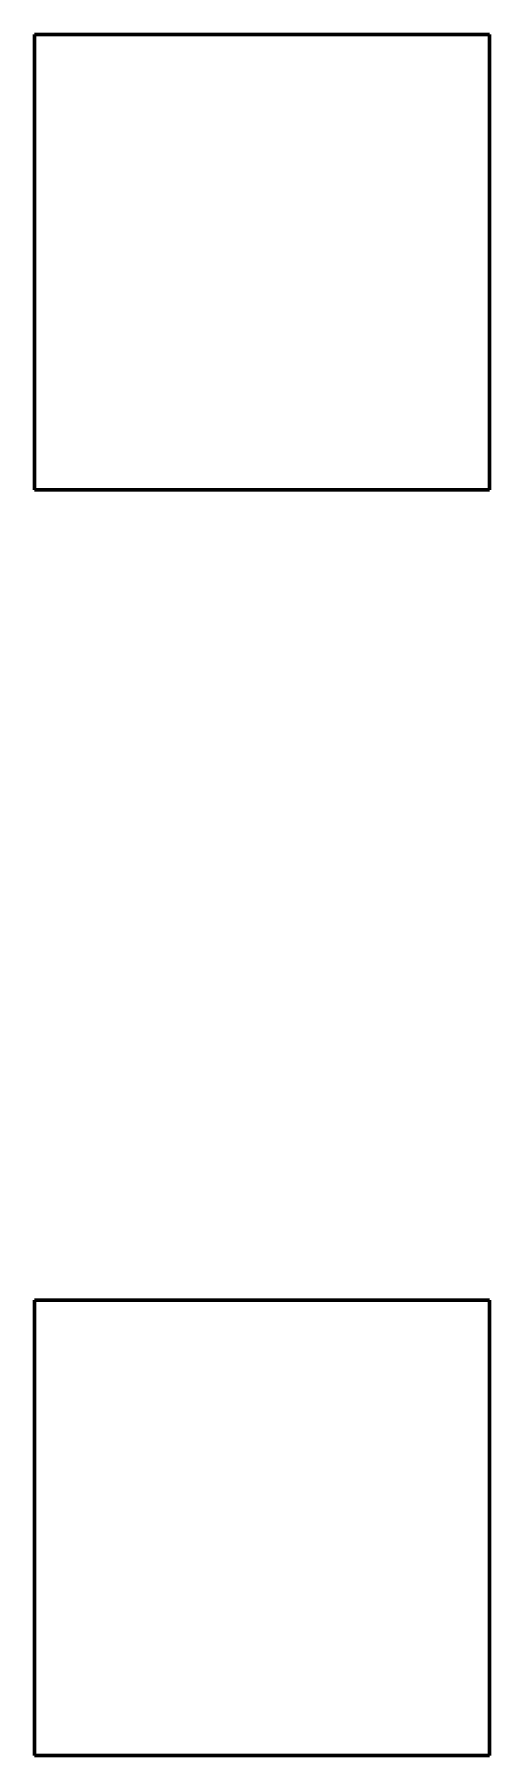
# Model space of a CAD drawing. Extents: x 0 to 297, y 0 to 292.
# Drawn here: x 147.89 to 149.89, y 89.56 to 97.11 of the extents above; entities that cross this region are included whole.
import ezdxf

# ---------------------------------------------------------------- set-up
doc = ezdxf.new("R2010")
doc.units = 0
doc.header["$MEASUREMENT"] = 0
doc.linetypes.add('K5LT_BASIC', pattern=[0])
doc.layers.add('Системный слой', color=7, linetype='Continuous')

# ---------------------------------------------------------------- blocks, each defined once
blk = doc.blocks.new('*U')
at = {"layer": 'Системный слой', "linetype": 'K5LT_BASIC', "lineweight": 60}
for p, q in [((149.8899, 97.1127), (147.8899, 97.1127)), ((147.8899, 97.1127), (147.8899, 95.1127)), ((149.8899, 95.1127), (149.8899, 97.1127)), ((147.8899, 95.1127), (149.8899, 95.1127)), ((149.8899, 91.5564), (147.8899, 91.5564)), ((147.8899, 91.5564), (147.8899, 89.5564)), ((149.8899, 89.5564), (149.8899, 91.5564)), ((147.8899, 89.5564), (149.8899, 89.5564))]:
    blk.add_line(p, q, dxfattribs=at)

msp = doc.modelspace()

# ---------------------------------------------------------------- block references
at = {"layer": 'Системный слой'}
msp.add_blockref('*U', (0, 0), dxfattribs=at)
msp.add_blockref('*U', (0, 0), dxfattribs=at)
msp.add_blockref('*U', (0, 0), dxfattribs=at)
msp.add_blockref('*U', (0, 0), dxfattribs=at)
msp.add_blockref('*U', (0, 0), dxfattribs=at)
msp.add_blockref('*U', (0, 0), dxfattribs=at)
msp.add_blockref('*U', (0, 0), dxfattribs=at)
msp.add_blockref('*U', (0, 0), dxfattribs=at)
msp.add_blockref('*U', (0, 0), dxfattribs=at)
msp.add_blockref('*U', (0, 0), dxfattribs=at)
msp.add_blockref('*U', (0, 0), dxfattribs=at)
msp.add_blockref('*U', (0, 0), dxfattribs=at)
msp.add_blockref('*U', (0, 0), dxfattribs=at)
msp.add_blockref('*U', (0, 0), dxfattribs=at)
msp.add_blockref('*U', (0, 0), dxfattribs=at)
msp.add_blockref('*U', (0, 0), dxfattribs=at)
msp.add_blockref('*U', (0, 0), dxfattribs=at)
msp.add_blockref('*U', (0, 0), dxfattribs=at)
msp.add_blockref('*U', (0, 0), dxfattribs=at)
msp.add_blockref('*U', (0, 0), dxfattribs=at)
msp.add_blockref('*U', (0, 0), dxfattribs=at)
msp.add_blockref('*U', (0, 0), dxfattribs=at)
msp.add_blockref('*U', (0, 0), dxfattribs=at)
msp.add_blockref('*U', (0, 0), dxfattribs=at)
msp.add_blockref('*U', (0, 0), dxfattribs=at)
msp.add_blockref('*U', (0, 0), dxfattribs=at)
msp.add_blockref('*U', (0, 0), dxfattribs=at)
msp.add_blockref('*U', (0, 0), dxfattribs=at)
msp.add_blockref('*U', (0, 0), dxfattribs=at)
msp.add_blockref('*U', (0, 0), dxfattribs=at)
msp.add_blockref('*U', (0, 0), dxfattribs=at)
msp.add_blockref('*U', (0, 0), dxfattribs=at)
msp.add_blockref('*U', (0, 0), dxfattribs=at)
msp.add_blockref('*U', (0, 0), dxfattribs=at)
msp.add_blockref('*U', (0, 0), dxfattribs=at)
msp.add_blockref('*U', (0, 0), dxfattribs=at)
msp.add_blockref('*U', (0, 0), dxfattribs=at)
msp.add_blockref('*U', (0, 0), dxfattribs=at)
msp.add_blockref('*U', (0, 0), dxfattribs=at)
msp.add_blockref('*U', (0, 0), dxfattribs=at)
msp.add_blockref('*U', (0, 0), dxfattribs=at)
msp.add_blockref('*U', (0, 0), dxfattribs=at)
msp.add_blockref('*U', (0, 0), dxfattribs=at)
msp.add_blockref('*U', (0, 0), dxfattribs=at)
msp.add_blockref('*U', (0, 0), dxfattribs=at)
msp.add_blockref('*U', (0, 0), dxfattribs=at)
msp.add_blockref('*U', (0, 0), dxfattribs=at)
msp.add_blockref('*U', (0, 0), dxfattribs=at)
msp.add_blockref('*U', (0, 0), dxfattribs=at)
msp.add_blockref('*U', (0, 0), dxfattribs=at)
msp.add_blockref('*U', (0, 0), dxfattribs=at)
msp.add_blockref('*U', (0, 0), dxfattribs=at)
msp.add_blockref('*U', (0, 0), dxfattribs=at)
msp.add_blockref('*U', (0, 0), dxfattribs=at)
msp.add_blockref('*U', (0, 0), dxfattribs=at)
msp.add_blockref('*U', (0, 0), dxfattribs=at)
msp.add_blockref('*U', (0, 0), dxfattribs=at)
msp.add_blockref('*U', (0, 0), dxfattribs=at)
msp.add_blockref('*U', (0, 0), dxfattribs=at)
msp.add_blockref('*U', (0, 0), dxfattribs=at)
msp.add_blockref('*U', (0, 0), dxfattribs=at)
msp.add_blockref('*U', (0, 0), dxfattribs=at)
msp.add_blockref('*U', (0, 0), dxfattribs=at)
msp.add_blockref('*U', (0, 0), dxfattribs=at)
msp.add_blockref('*U', (0, 0), dxfattribs=at)
msp.add_blockref('*U', (0, 0), dxfattribs=at)
msp.add_blockref('*U', (0, 0), dxfattribs=at)
msp.add_blockref('*U', (0, 0), dxfattribs=at)
msp.add_blockref('*U', (0, 0), dxfattribs=at)
msp.add_blockref('*U', (0, 0), dxfattribs=at)
msp.add_blockref('*U', (0, 0), dxfattribs=at)
msp.add_blockref('*U', (0, 0), dxfattribs=at)
msp.add_blockref('*U', (0, 0), dxfattribs=at)
msp.add_blockref('*U', (0, 0), dxfattribs=at)
msp.add_blockref('*U', (0, 0), dxfattribs=at)
msp.add_blockref('*U', (0, 0), dxfattribs=at)
msp.add_blockref('*U', (0, 0), dxfattribs=at)
msp.add_blockref('*U', (0, 0), dxfattribs=at)
msp.add_blockref('*U', (0, 0), dxfattribs=at)
msp.add_blockref('*U', (0, 0), dxfattribs=at)
msp.add_blockref('*U', (0, 0), dxfattribs=at)
msp.add_blockref('*U', (0, 0), dxfattribs=at)
msp.add_blockref('*U', (0, 0), dxfattribs=at)
msp.add_blockref('*U', (0, 0), dxfattribs=at)
msp.add_blockref('*U', (0, 0), dxfattribs=at)
msp.add_blockref('*U', (0, 0), dxfattribs=at)
msp.add_blockref('*U', (0, 0), dxfattribs=at)
msp.add_blockref('*U', (0, 0), dxfattribs=at)
msp.add_blockref('*U', (0, 0), dxfattribs=at)
msp.add_blockref('*U', (0, 0), dxfattribs=at)
msp.add_blockref('*U', (0, 0), dxfattribs=at)
msp.add_blockref('*U', (0, 0), dxfattribs=at)
msp.add_blockref('*U', (0, 0), dxfattribs=at)
msp.add_blockref('*U', (0, 0), dxfattribs=at)
msp.add_blockref('*U', (0, 0), dxfattribs=at)
msp.add_blockref('*U', (0, 0), dxfattribs=at)
msp.add_blockref('*U', (0, 0), dxfattribs=at)
msp.add_blockref('*U', (0, 0), dxfattribs=at)
msp.add_blockref('*U', (0, 0), dxfattribs=at)
msp.add_blockref('*U', (0, 0), dxfattribs=at)
msp.add_blockref('*U', (0, 0), dxfattribs=at)
msp.add_blockref('*U', (0, 0), dxfattribs=at)
msp.add_blockref('*U', (0, 0), dxfattribs=at)
msp.add_blockref('*U', (0, 0), dxfattribs=at)
msp.add_blockref('*U', (0, 0), dxfattribs=at)
msp.add_blockref('*U', (0, 0), dxfattribs=at)
msp.add_blockref('*U', (0, 0), dxfattribs=at)
msp.add_blockref('*U', (0, 0), dxfattribs=at)
msp.add_blockref('*U', (0, 0), dxfattribs=at)
msp.add_blockref('*U', (0, 0), dxfattribs=at)
msp.add_blockref('*U', (0, 0), dxfattribs=at)
msp.add_blockref('*U', (0, 0), dxfattribs=at)
msp.add_blockref('*U', (0, 0), dxfattribs=at)
msp.add_blockref('*U', (0, 0), dxfattribs=at)
msp.add_blockref('*U', (0, 0), dxfattribs=at)
msp.add_blockref('*U', (0, 0), dxfattribs=at)
msp.add_blockref('*U', (0, 0), dxfattribs=at)
msp.add_blockref('*U', (0, 0), dxfattribs=at)
msp.add_blockref('*U', (0, 0), dxfattribs=at)
msp.add_blockref('*U', (0, 0), dxfattribs=at)
msp.add_blockref('*U', (0, 0), dxfattribs=at)
msp.add_blockref('*U', (0, 0), dxfattribs=at)
msp.add_blockref('*U', (0, 0), dxfattribs=at)
msp.add_blockref('*U', (0, 0), dxfattribs=at)
msp.add_blockref('*U', (0, 0), dxfattribs=at)
msp.add_blockref('*U', (0, 0), dxfattribs=at)
msp.add_blockref('*U', (0, 0), dxfattribs=at)
msp.add_blockref('*U', (0, 0), dxfattribs=at)
msp.add_blockref('*U', (0, 0), dxfattribs=at)
msp.add_blockref('*U', (0, 0), dxfattribs=at)
msp.add_blockref('*U', (0, 0), dxfattribs=at)
msp.add_blockref('*U', (0, 0), dxfattribs=at)
msp.add_blockref('*U', (0, 0), dxfattribs=at)
msp.add_blockref('*U', (0, 0), dxfattribs=at)
msp.add_blockref('*U', (0, 0), dxfattribs=at)
msp.add_blockref('*U', (0, 0), dxfattribs=at)
msp.add_blockref('*U', (0, 0), dxfattribs=at)
msp.add_blockref('*U', (0, 0), dxfattribs=at)
msp.add_blockref('*U', (0, 0), dxfattribs=at)
msp.add_blockref('*U', (0, 0), dxfattribs=at)
msp.add_blockref('*U', (0, 0), dxfattribs=at)
msp.add_blockref('*U', (0, 0), dxfattribs=at)
msp.add_blockref('*U', (0, 0), dxfattribs=at)
msp.add_blockref('*U', (0, 0), dxfattribs=at)
msp.add_blockref('*U', (0, 0), dxfattribs=at)
msp.add_blockref('*U', (0, 0), dxfattribs=at)
msp.add_blockref('*U', (0, 0), dxfattribs=at)
msp.add_blockref('*U', (0, 0), dxfattribs=at)
msp.add_blockref('*U', (0, 0), dxfattribs=at)
msp.add_blockref('*U', (0, 0), dxfattribs=at)
msp.add_blockref('*U', (0, 0), dxfattribs=at)
msp.add_blockref('*U', (0, 0), dxfattribs=at)
msp.add_blockref('*U', (0, 0), dxfattribs=at)
msp.add_blockref('*U', (0, 0), dxfattribs=at)
msp.add_blockref('*U', (0, 0), dxfattribs=at)
msp.add_blockref('*U', (0, 0), dxfattribs=at)
msp.add_blockref('*U', (0, 0), dxfattribs=at)
msp.add_blockref('*U', (0, 0), dxfattribs=at)
msp.add_blockref('*U', (0, 0), dxfattribs=at)
msp.add_blockref('*U', (0, 0), dxfattribs=at)
msp.add_blockref('*U', (0, 0), dxfattribs=at)
msp.add_blockref('*U', (0, 0), dxfattribs=at)
msp.add_blockref('*U', (0, 0), dxfattribs=at)
msp.add_blockref('*U', (0, 0), dxfattribs=at)
msp.add_blockref('*U', (0, 0), dxfattribs=at)
msp.add_blockref('*U', (0, 0), dxfattribs=at)
msp.add_blockref('*U', (0, 0), dxfattribs=at)
msp.add_blockref('*U', (0, 0), dxfattribs=at)
msp.add_blockref('*U', (0, 0), dxfattribs=at)
msp.add_blockref('*U', (0, 0), dxfattribs=at)
msp.add_blockref('*U', (0, 0), dxfattribs=at)
msp.add_blockref('*U', (0, 0), dxfattribs=at)
msp.add_blockref('*U', (0, 0), dxfattribs=at)
msp.add_blockref('*U', (0, 0), dxfattribs=at)
msp.add_blockref('*U', (0, 0), dxfattribs=at)
msp.add_blockref('*U', (0, 0), dxfattribs=at)
msp.add_blockref('*U', (0, 0), dxfattribs=at)
msp.add_blockref('*U', (0, 0), dxfattribs=at)
msp.add_blockref('*U', (0, 0), dxfattribs=at)
msp.add_blockref('*U', (0, 0), dxfattribs=at)
msp.add_blockref('*U', (0, 0), dxfattribs=at)
msp.add_blockref('*U', (0, 0), dxfattribs=at)
msp.add_blockref('*U', (0, 0), dxfattribs=at)
msp.add_blockref('*U', (0, 0), dxfattribs=at)
msp.add_blockref('*U', (0, 0), dxfattribs=at)
msp.add_blockref('*U', (0, 0), dxfattribs=at)
msp.add_blockref('*U', (0, 0), dxfattribs=at)
msp.add_blockref('*U', (0, 0), dxfattribs=at)
msp.add_blockref('*U', (0, 0), dxfattribs=at)
msp.add_blockref('*U', (0, 0), dxfattribs=at)
msp.add_blockref('*U', (0, 0), dxfattribs=at)
msp.add_blockref('*U', (0, 0), dxfattribs=at)
msp.add_blockref('*U', (0, 0), dxfattribs=at)
msp.add_blockref('*U', (0, 0), dxfattribs=at)
msp.add_blockref('*U', (0, 0), dxfattribs=at)
msp.add_blockref('*U', (0, 0), dxfattribs=at)
msp.add_blockref('*U', (0, 0), dxfattribs=at)
msp.add_blockref('*U', (0, 0), dxfattribs=at)
msp.add_blockref('*U', (0, 0), dxfattribs=at)
msp.add_blockref('*U', (0, 0), dxfattribs=at)
msp.add_blockref('*U', (0, 0), dxfattribs=at)
msp.add_blockref('*U', (0, 0), dxfattribs=at)
msp.add_blockref('*U', (0, 0), dxfattribs=at)
msp.add_blockref('*U', (0, 0), dxfattribs=at)
msp.add_blockref('*U', (0, 0), dxfattribs=at)
msp.add_blockref('*U', (0, 0), dxfattribs=at)
msp.add_blockref('*U', (0, 0), dxfattribs=at)
msp.add_blockref('*U', (0, 0), dxfattribs=at)
msp.add_blockref('*U', (0, 0), dxfattribs=at)
msp.add_blockref('*U', (0, 0), dxfattribs=at)
msp.add_blockref('*U', (0, 0), dxfattribs=at)
msp.add_blockref('*U', (0, 0), dxfattribs=at)
msp.add_blockref('*U', (0, 0), dxfattribs=at)
msp.add_blockref('*U', (0, 0), dxfattribs=at)
msp.add_blockref('*U', (0, 0), dxfattribs=at)
msp.add_blockref('*U', (0, 0), dxfattribs=at)
msp.add_blockref('*U', (0, 0), dxfattribs=at)
msp.add_blockref('*U', (0, 0), dxfattribs=at)
msp.add_blockref('*U', (0, 0), dxfattribs=at)
msp.add_blockref('*U', (0, 0), dxfattribs=at)
msp.add_blockref('*U', (0, 0), dxfattribs=at)
msp.add_blockref('*U', (0, 0), dxfattribs=at)
msp.add_blockref('*U', (0, 0), dxfattribs=at)
msp.add_blockref('*U', (0, 0), dxfattribs=at)
msp.add_blockref('*U', (0, 0), dxfattribs=at)
msp.add_blockref('*U', (0, 0), dxfattribs=at)
msp.add_blockref('*U', (0, 0), dxfattribs=at)
msp.add_blockref('*U', (0, 0), dxfattribs=at)
msp.add_blockref('*U', (0, 0), dxfattribs=at)
msp.add_blockref('*U', (0, 0), dxfattribs=at)
msp.add_blockref('*U', (0, 0), dxfattribs=at)
msp.add_blockref('*U', (0, 0), dxfattribs=at)
msp.add_blockref('*U', (0, 0), dxfattribs=at)
msp.add_blockref('*U', (0, 0), dxfattribs=at)
msp.add_blockref('*U', (0, 0), dxfattribs=at)
msp.add_blockref('*U', (0, 0), dxfattribs=at)
msp.add_blockref('*U', (0, 0), dxfattribs=at)
msp.add_blockref('*U', (0, 0), dxfattribs=at)
msp.add_blockref('*U', (0, 0), dxfattribs=at)
msp.add_blockref('*U', (0, 0), dxfattribs=at)
msp.add_blockref('*U', (0, 0), dxfattribs=at)
msp.add_blockref('*U', (0, 0), dxfattribs=at)
msp.add_blockref('*U', (0, 0), dxfattribs=at)
msp.add_blockref('*U', (0, 0), dxfattribs=at)
msp.add_blockref('*U', (0, 0), dxfattribs=at)
msp.add_blockref('*U', (0, 0), dxfattribs=at)
msp.add_blockref('*U', (0, 0), dxfattribs=at)
msp.add_blockref('*U', (0, 0), dxfattribs=at)
msp.add_blockref('*U', (0, 0), dxfattribs=at)
msp.add_blockref('*U', (0, 0), dxfattribs=at)
msp.add_blockref('*U', (0, 0), dxfattribs=at)
msp.add_blockref('*U', (0, 0), dxfattribs=at)
msp.add_blockref('*U', (0, 0), dxfattribs=at)
msp.add_blockref('*U', (0, 0), dxfattribs=at)
msp.add_blockref('*U', (0, 0), dxfattribs=at)
msp.add_blockref('*U', (0, 0), dxfattribs=at)
msp.add_blockref('*U', (0, 0), dxfattribs=at)
msp.add_blockref('*U', (0, 0), dxfattribs=at)
msp.add_blockref('*U', (0, 0), dxfattribs=at)
msp.add_blockref('*U', (0, 0), dxfattribs=at)
msp.add_blockref('*U', (0, 0), dxfattribs=at)
msp.add_blockref('*U', (0, 0), dxfattribs=at)
msp.add_blockref('*U', (0, 0), dxfattribs=at)
msp.add_blockref('*U', (0, 0), dxfattribs=at)
msp.add_blockref('*U', (0, 0), dxfattribs=at)
msp.add_blockref('*U', (0, 0), dxfattribs=at)
msp.add_blockref('*U', (0, 0), dxfattribs=at)
msp.add_blockref('*U', (0, 0), dxfattribs=at)
msp.add_blockref('*U', (0, 0), dxfattribs=at)
msp.add_blockref('*U', (0, 0), dxfattribs=at)
msp.add_blockref('*U', (0, 0), dxfattribs=at)
msp.add_blockref('*U', (0, 0), dxfattribs=at)
msp.add_blockref('*U', (0, 0), dxfattribs=at)
msp.add_blockref('*U', (0, 0), dxfattribs=at)
msp.add_blockref('*U', (0, 0), dxfattribs=at)
msp.add_blockref('*U', (0, 0), dxfattribs=at)
msp.add_blockref('*U', (0, 0), dxfattribs=at)
msp.add_blockref('*U', (0, 0), dxfattribs=at)
msp.add_blockref('*U', (0, 0), dxfattribs=at)
msp.add_blockref('*U', (0, 0), dxfattribs=at)
msp.add_blockref('*U', (0, 0), dxfattribs=at)
msp.add_blockref('*U', (0, 0), dxfattribs=at)
msp.add_blockref('*U', (0, 0), dxfattribs=at)
msp.add_blockref('*U', (0, 0), dxfattribs=at)
msp.add_blockref('*U', (0, 0), dxfattribs=at)
msp.add_blockref('*U', (0, 0), dxfattribs=at)
msp.add_blockref('*U', (0, 0), dxfattribs=at)
msp.add_blockref('*U', (0, 0), dxfattribs=at)
msp.add_blockref('*U', (0, 0), dxfattribs=at)
msp.add_blockref('*U', (0, 0), dxfattribs=at)
msp.add_blockref('*U', (0, 0), dxfattribs=at)
msp.add_blockref('*U', (0, 0), dxfattribs=at)
msp.add_blockref('*U', (0, 0), dxfattribs=at)
msp.add_blockref('*U', (0, 0), dxfattribs=at)
msp.add_blockref('*U', (0, 0), dxfattribs=at)
msp.add_blockref('*U', (0, 0), dxfattribs=at)
msp.add_blockref('*U', (0, 0), dxfattribs=at)
msp.add_blockref('*U', (0, 0), dxfattribs=at)
msp.add_blockref('*U', (0, 0), dxfattribs=at)
msp.add_blockref('*U', (0, 0), dxfattribs=at)
msp.add_blockref('*U', (0, 0), dxfattribs=at)
msp.add_blockref('*U', (0, 0), dxfattribs=at)
msp.add_blockref('*U', (0, 0), dxfattribs=at)
msp.add_blockref('*U', (0, 0), dxfattribs=at)
msp.add_blockref('*U', (0, 0), dxfattribs=at)

doc.saveas('drawing.dxf')
